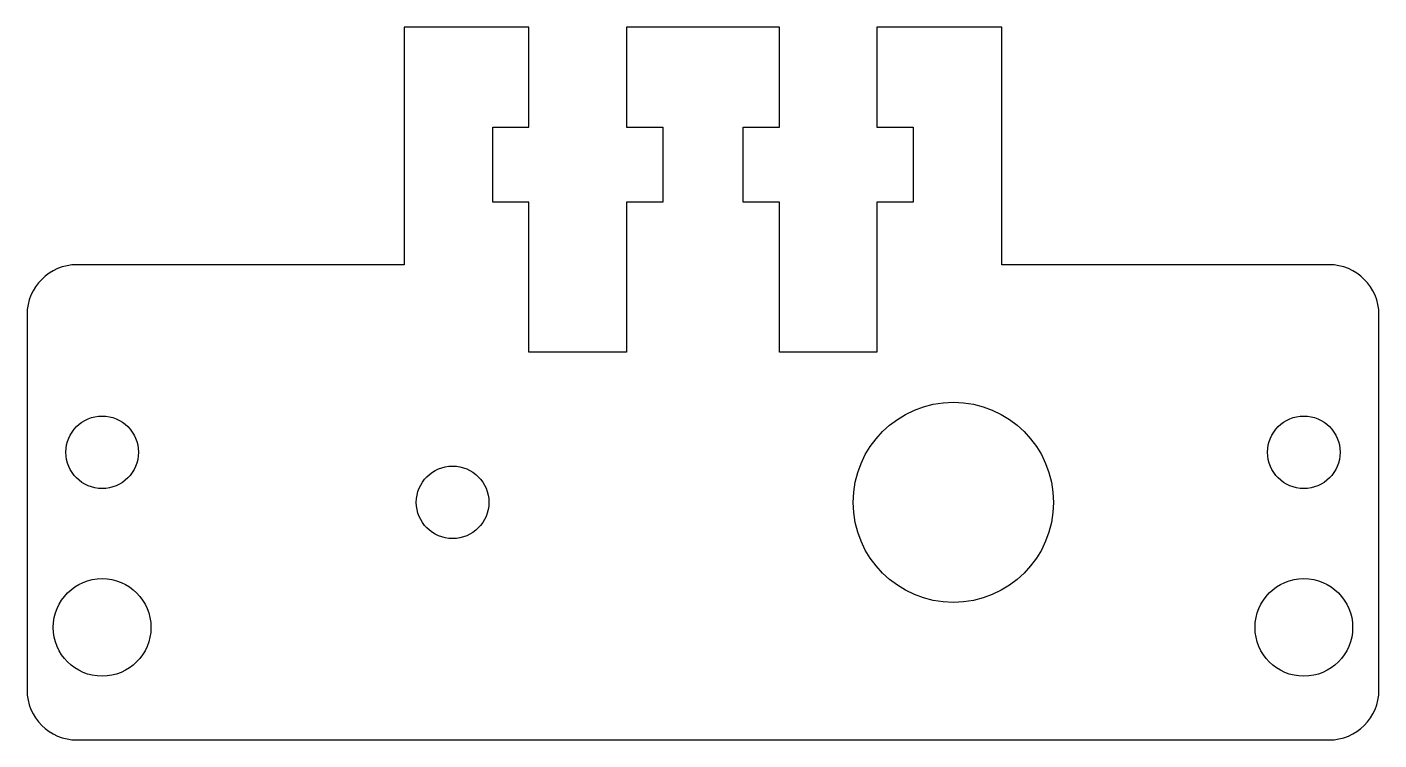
# Model space of a CAD drawing. Header units: millimetres. Extents: x -27.5 to 26.5, y -8.9 to 19.6.
import ezdxf

# ---------------------------------------------------------------- set-up
doc = ezdxf.new("R2010")
doc.units = ezdxf.units.MM

msp = doc.modelspace()

# ---------------------------------------------------------------- linework, layer by layer
at = {"color": 7, "linetype": 'Continuous', "lineweight": 25}
for p, q in [((-7.415, 19.637), (-12.397, 19.637)), ((-12.397, 19.637), (-12.397, 10.137)), ((-7.415, 15.637), (-7.415, 19.637)), ((2.585, 19.637), (-3.515, 19.637)), ((-3.515, 19.637), (-3.515, 15.637)), ((2.585, 15.637), (2.585, 19.637)), ((11.468, 19.637), (6.485, 19.637)), ((6.485, 19.637), (6.485, 15.637)), ((11.468, 10.137), (11.468, 19.637)), ((-8.865, 12.637), (-8.865, 15.637)), ((-8.865, 15.637), (-7.415, 15.637)), ((-3.515, 15.637), (-2.065, 15.637)), ((-2.065, 15.637), (-2.065, 12.637)), ((1.135, 12.637), (1.135, 15.637)), ((1.135, 15.637), (2.585, 15.637)), ((6.485, 15.637), (7.935, 15.637)), ((7.935, 15.637), (7.935, 12.637)), ((-7.415, 12.637), (-8.865, 12.637)), ((-7.415, 6.637), (-7.415, 12.637)), ((-2.065, 12.637), (-3.515, 12.637)), ((-3.515, 12.637), (-3.515, 6.637)), ((2.585, 12.637), (1.135, 12.637)), ((2.585, 6.637), (2.585, 12.637)), ((7.935, 12.637), (6.485, 12.637)), ((6.485, 12.637), (6.485, 6.637)), ((-12.397, 10.137), (-25.465, 10.137)), ((24.535, 10.137), (11.468, 10.137)), ((-27.465, 8.137), (-27.465, -6.863)), ((26.535, -6.863), (26.535, 8.137)), ((-3.515, 6.637), (-7.415, 6.637)), ((6.485, 6.637), (2.585, 6.637)), ((-25.465, -8.863), (24.535, -8.863))]:
    msp.add_line(p, q, dxfattribs=at)
for centre, radius in [((9.535, 0.637), 4), ((-24.465, 2.637), 1.45), ((23.535, 2.637), 1.45), ((-10.465, 0.637), 1.45), ((-24.465, -4.363), 1.95), ((23.535, -4.363), 1.95)]:
    msp.add_circle(centre, radius, dxfattribs=at)
for centre, start, end in [((-25.465, 8.137), 90, 180), ((24.535, 8.137), 0, 90), ((-25.465, -6.863), 180, 270), ((24.535, -6.863), 270, 0)]:
    msp.add_arc(centre, 2, start, end, dxfattribs=at)

doc.saveas('drawing.dxf')
